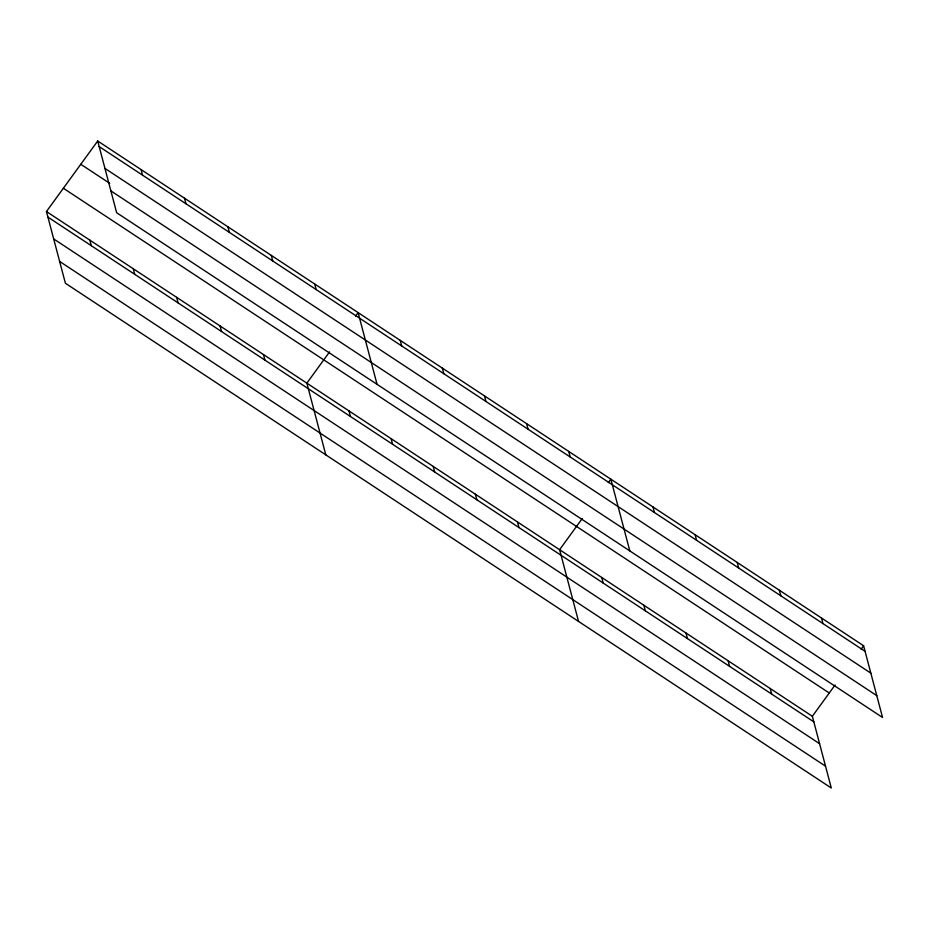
<?xml version="1.0" encoding="UTF-8"?>
<svg xmlns="http://www.w3.org/2000/svg" width="929" height="929" viewBox="0 0 929 929"><rect width="100%" height="100%" fill="white"/><g stroke="black" fill="none" stroke-linecap="round" stroke-linejoin="round"><path stroke-width="1.39" d="M46.45 211.533L812.352 716.282L831.292 788.001L65.402 283.252L46.45 211.533L97.708 140.999L863.598 645.748L882.55 717.467L116.648 212.718L97.708 140.999M329.574 351.882L306.86 383.154L325.8 454.862M355.575 316.104L358.106 312.62L377.058 384.327M582.32 518.452L559.606 549.713L578.546 621.431M608.321 482.674L610.852 479.178L629.804 550.897M812.352 716.282L835.066 685.01M861.067 649.243L863.598 645.748M99.182 146.585L865.073 651.334M104.942 168.404L870.845 673.153M80.788 164.282L109.727 183.35M110.888 190.898L876.779 695.635M63.369 188.262L829.26 693.011M47.925 217.119L813.827 721.868M53.696 238.939L819.587 743.688M59.63 261.432L825.533 766.17M821.48 617.982L822.955 623.568M779.35 590.229L780.824 595.803M737.231 562.463L738.706 568.049M770.222 688.517L771.697 694.102M695.101 534.709L696.576 540.283M728.104 660.763L729.579 666.337M652.982 506.944L654.457 512.529M685.974 632.997L687.448 638.583M643.855 605.244L645.33 610.817M568.734 451.424L570.209 456.998M601.725 577.478L603.2 583.064M526.604 423.659L528.078 429.244M484.485 395.905L485.96 401.479M517.476 521.959L518.951 527.533M442.355 368.139L443.83 373.725M475.358 494.193L476.832 499.779M400.236 340.374L401.711 345.96M433.228 466.439L434.702 472.013M391.109 438.674L392.584 444.259M348.979 410.908L350.454 416.494M314.71 284.019L316.185 289.593M271.303 255.417L272.778 260.991M263.453 354.553L264.928 360.127M227.907 226.815L229.382 232.389M220.057 325.951L221.532 331.525M184.511 198.214L185.986 203.788M176.649 297.35L178.124 302.924M141.103 169.601L142.578 175.186M133.253 268.748L134.728 274.322M89.846 240.135L91.321 245.72"/></g></svg>
